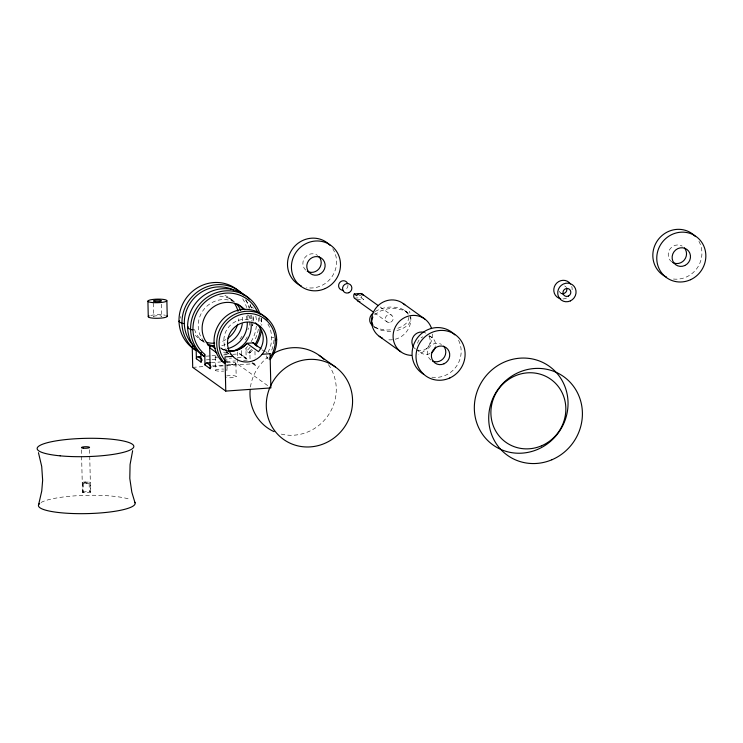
<?xml version="1.0" encoding="UTF-8"?>
<svg xmlns="http://www.w3.org/2000/svg" width="743" height="743" viewBox="0 0 743 743"><rect width="100%" height="100%" fill="white"/><g stroke="black" fill="none" stroke-linecap="round" stroke-linejoin="round"><path stroke-width="0.56" stroke-dasharray="3.71 2.79" d="M253.177 321.134L253.038 315.394M408.956 317.14C408.678 323.446 402.093 326.948 396.771 328.61M252.648 325.722L252.834 324.58M249.732 352.888L252.193 350.566M374.593 314.818L380.221 311.122L387.372 308.949A35.302 33.621 -54.3 0 1 394.524 308.447L403.403 310.184L408.557 313.435M375.187 311.447L380.017 309.042L385.45 307.574A35.302 33.621 -54.3 0 1 392.61 307.073C398.564 307.388 405.966 309.06 408.585 315.088M396.864 330.477C403.217 329.065 412.486 324.32 410.498 316.472M358.888 295.528L361.126 295.37M354.355 298.147L361.061 297.674L363.457 299.392A4.059 3.873 -54.3 0 1 361.358 301.249M356.751 299.866L363.457 299.392M228.194 353.817L223.234 354.16A1.932 1.839 -54.3 0 0 222.891 354.216M206.248 356.185L210.845 355.86M211.996 355.776L215.442 355.535M223.485 354.968L231.519 354.402M232.67 354.327L239.562 353.844L244.261 357.216A1.932 1.839 -54.3 0 1 246.174 358.98L245.933 348.253A34.819 33.166 -54.3 0 0 247.642 346.414M206.35 359.872L210.947 359.556M212.099 359.473L217.838 359.064M229.327 358.265L231.621 358.098M237.37 357.699L244.261 357.216M211.43 362.612L220.625 361.971M226.364 361.562L235.55 360.922M243.593 360.355L248.19 360.03A1.932 1.839 -54.3 0 1 249.379 360.374M192.706 367.348L204.269 366.54M212.368 365.965L237.806 364.181L269.04 386.601M213.157 366.568L225.798 365.686M226.94 365.602L253.363 363.745A1.932 1.839 -54.3 0 1 255.276 365.519L255.239 363.615M83.68 492.739A4.059 0.771 -1.3 0 1 82.622 491.977L82.408 482.486L89.114 482.012L89.327 491.513A4.059 0.771 -1.3 0 1 90.377 492.265L90.163 482.774A4.059 0.771 -1.3 0 1 83.457 483.247L83.68 492.739L90.377 492.265M83.457 483.247L90.163 482.774M82.622 491.977L89.327 491.513M271.65 337.443L274 337.656M374.175 326.781L378.735 328.815L385.961 329.976A35.302 33.621 -54.3 0 0 393.121 329.474M374.881 327.291L380.657 330.189L387.874 331.359A35.302 33.621 -54.3 0 0 391.459 331.294M245.45 357.55L240.751 354.179L241.484 354.727M254.552 364.089L252.453 362.593M374.333 312.775L387.205 322.016M220.727 348.04L229.652 354.439M560.556 292.9L562.915 294.59M404.396 310.268L407.526 312.506M429.361 335.622L432.045 337.554M380.128 306.961L391.366 315.032M416.331 349.6L420.798 352.814M372.958 325.917L376.088 328.155M229.15 297.897L233.079 300.711M262 349.795L264.703 351.727M268.427 359.083L267.09 358.117A30.955 29.479 -54.3 0 0 267.972 356.946M239.562 353.844A1.932 1.839 -54.3 0 1 241.484 355.609L246.174 358.98M251.831 363.039L255.276 365.519M220.894 347.798L228.454 353.222M199.087 338.697L203.015 341.52M250.085 304.472L251.682 308.698M266.876 357.68L266.588 355.739M261.146 318.199L261.852 325.016M254.96 351.328L255.109 358.033M251.571 349.229A34.819 33.166 -54.3 0 1 249.862 351.077L250.066 359.9M241.364 350.547L241.484 355.609M237.537 351.996L237.658 357.532M237.686 358.646L237.806 364.181M235.884 363.29L236.181 376.58M226.829 358.962L227.079 370.042M215.182 356.937L215.479 370.237A5.805 1.096 -1.3 0 0 223.717 371.082M161.528 304.193L161.807 316.425M153.383 303.218L153.68 316.564M89.597 449.71L90.553 491.987M81.479 449.859L82.454 492.265M150.755 315.441A9.483 1.792 -1.3 0 1 165.42 315.273M153.736 316.704A4.059 0.771 -1.3 0 1 158.296 315.719A4.059 0.771 -1.3 0 1 161.435 316.741M41.023 502.519A48.36 9.148 -1.3 0 1 84.256 495.386A48.36 9.148 -1.3 0 1 130.666 499.667M82.408 482.486A4.059 0.771 -1.3 0 1 89.114 482.012M361.535 296.327A4.059 3.873 -54.3 0 1 361.061 297.674M409.328 311.271A20.312 19.346 -54.3 0 1 409.987 313.082M410.758 316.732A20.312 19.346 -54.3 0 1 386.221 339.449M432.435 333.997A20.312 19.346 -54.3 0 1 418.615 354.17M328.425 364.637A44.534 42.416 -54.3 0 1 327.514 416.303A44.534 42.416 -54.3 0 1 278.783 433.429M250.456 386.992A44.534 42.416 -54.3 0 1 267.48 357.476M571.729 286.445A9.483 9.027 -54.3 0 1 572.129 289.826M566.538 298.045A9.483 9.027 -54.3 0 1 561.504 298.9M564.689 285.962A4.059 3.873 -54.3 0 1 565.962 286.9M561.968 293.541A4.059 3.873 -54.3 0 1 559.107 290.624M248.599 315.069A25.346 24.138 -54.3 0 1 250.53 320.317M227.237 352.182A25.346 24.138 -54.3 0 1 222.761 352.08M246.184 315.979A25.346 24.138 -54.3 0 1 247.14 320.53M225.51 349.108A25.346 24.138 -54.3 0 1 221.098 349.414M204.046 341.501A25.346 24.138 -54.3 0 1 203.35 310.119A25.346 24.138 -54.3 0 1 233.516 301.593M227.209 350.64A20.312 19.346 -54.3 0 1 221.442 348.458M219.687 296.188A25.346 24.138 -54.3 0 1 234.379 301.751M242.441 317.159A25.346 24.138 -54.3 0 1 242.543 321.635M225.343 344.557A25.346 24.138 -54.3 0 1 220.81 345.736M204.381 342.449A25.346 24.138 -54.3 0 1 194.183 328.109M224.888 295.408A25.346 24.138 -54.3 0 1 232.253 300.655M238.614 318.812A25.346 24.138 -54.3 0 1 238.354 321.125M225.891 339.597A25.346 24.138 -54.3 0 1 219.9 342.235M203.341 341.186A25.346 24.138 -54.3 0 1 195.418 335.316M227.702 352.006A20.312 19.346 -54.3 0 1 228.482 327.282A20.312 19.346 -54.3 0 1 252.314 321.134M227.302 350.715A20.312 19.346 -54.3 0 1 220.662 347.984M265.623 351.495A1.932 1.839 -54.3 0 1 266.496 352.851M258.443 317.902A36.751 35.005 -54.3 0 1 258.833 323.056M258.35 329.112A36.751 35.005 -54.3 0 1 254.468 340.693M250.094 347.278A36.751 35.005 -54.3 0 1 246.472 351.105L249.444 353.241A36.751 35.005 -54.3 0 0 252.499 350.083M261.127 318.338A36.751 35.005 -54.3 0 1 261.796 325.193M246.212 350.631A2.387 0.576 86 0 1 245.979 348.328M252.527 307.017A34.819 33.166 -54.3 0 1 253.252 308.456M255.806 316.146A34.819 33.166 -54.3 0 1 256.428 321.022M256.344 325.973A34.819 33.166 -54.3 0 1 251.106 341.678M249.806 351.077A2.387 0.557 84.7 0 1 249.797 352.739M259.372 317.372A34.819 33.166 -54.3 0 1 260.356 323.846M242.673 298.742A34.819 33.166 -54.3 0 1 246.611 307.574M247.8 314.837A34.819 33.166 -54.3 0 1 247.716 319.787M242.042 336.198A34.819 33.166 -54.3 0 1 239.014 340.22M180.419 318.19A34.819 33.166 -54.3 0 1 180.54 316.537M245.747 299.67A36.751 35.005 -54.3 0 1 249.165 308.345M250.159 315.134A36.751 35.005 -54.3 0 1 247.967 329.678M245.71 300.228A34.819 33.166 -54.3 0 1 249.806 308.076M251.506 315.199A34.819 33.166 -54.3 0 1 251.775 320.131M247.261 336.858A34.819 33.166 -54.3 0 1 244.521 341.083M250.224 304.834A36.751 35.005 -54.3 0 1 251.431 308.011M253.075 316.407A36.751 35.005 -54.3 0 1 252.546 325.908M267.898 324.032A29.014 27.63 -54.3 0 1 267.749 352.786M273.953 340.164A30.955 29.479 -54.3 0 1 270.916 351.959M226.541 369.559A5.805 1.096 -1.3 0 1 226.55 370.488M215.479 370.265A5.805 1.096 -1.3 0 1 223.708 369.085M217.523 357.801A5.805 1.096 -1.3 0 1 216.315 356.296M226.522 375.939A5.805 1.096 -1.3 0 1 234.584 375.828A5.805 1.096 -1.3 0 1 234.528 377.351A5.805 1.096 -1.3 0 1 226.466 377.574M226.68 362.565A5.805 1.096 -1.3 0 1 234.407 362.556A5.805 1.096 -1.3 0 1 234.37 364.033A5.805 1.096 -1.3 0 1 226.624 364.339M428.748 336.059A9.483 9.027 -54.3 0 1 435.491 346.238M430.002 353.594A9.483 9.027 -54.3 0 1 418.365 350.027M417.538 343.247A9.483 9.027 -54.3 0 1 422.851 336.765M429.11 336.486A9.483 9.027 -54.3 0 1 417.872 350.222M415.43 348.959A9.483 9.027 -54.3 0 1 414.065 347.696M425.089 332.771A9.483 9.027 -54.3 0 1 425.906 333.189M458.552 340.275A25.346 24.138 -54.3 0 1 455.719 367.274A25.346 24.138 -54.3 0 1 430.42 376.905M431.005 360.141A9.483 9.027 -54.3 0 1 429.092 347.548A9.483 9.027 -54.3 0 1 441.472 344.371M332.734 248.701A25.346 24.138 -54.3 0 1 332.121 276.47A25.346 24.138 -54.3 0 1 306.59 287.615M305.698 270.108A9.483 9.027 -54.3 0 1 305.085 257.319A9.483 9.027 -54.3 0 1 317.66 255.443M347.965 285.173A4.839 4.607 -54.3 0 1 344.706 289.965M698.922 241.299A25.346 24.138 -54.3 0 1 697.426 267.694A25.346 24.138 -54.3 0 1 673.464 279.034M671.756 261.889A9.483 9.027 -54.3 0 1 669.833 249.295A9.483 9.027 -54.3 0 1 682.223 246.119M390.772 322.146A4.059 3.873 -54.3 0 0 391.691 315.255A4.059 3.873 -54.3 0 0 385.385 318.171A4.059 3.873 -54.3 0 0 390.772 322.146"/><path stroke-width="1.11" d="M270.043 359.649L270.173 357.383A29.014 27.63 -54.3 0 0 265.492 319.536A29.014 27.63 -54.3 0 0 227.729 322.341A29.014 27.63 -54.3 0 0 225.083 360.699L224.943 362.974M132.644 450.713L130.071 464.57L129.793 478.427L131.836 492.219L135.022 502.797M38.58 504.813L41.757 490.965L42.648 480.266L41.71 466.437L38.46 452.691M372.819 316.992L371.528 321.282L373.005 325.378M372.68 313.444C369.262 316.267 368.426 321.877 371.927 324.988M179.583 320.762C176.992 321.255 182.973 324.208 184.32 323.484M188.36 326.929C185.444 327.245 191.443 330.412 192.948 329.678M275.281 340.053L276.721 339.709L276.006 339.096M354.262 293.968L360.968 293.494L363.355 295.212A4.059 3.873 -54.3 0 0 356.659 295.686L354.262 293.968A4.059 3.873 -54.3 0 0 354.355 298.147L356.751 299.866A4.059 3.873 -54.3 0 0 359.9 301.537M257.524 312.014A34.819 33.166 -54.3 0 0 206.517 300.804A34.819 33.166 -54.3 0 0 204.762 354.365L205.003 364.971L210.185 368.686L209.712 347.798A1.932 1.839 -54.3 0 1 211.541 345.764L214.513 345.551M260.988 348.671L252.889 342.857L246.815 343.285A20.312 19.346 -54.3 0 1 228.231 350.817M202.05 360.392A1.932 1.839 -54.3 0 0 201.074 362.147L196.384 358.776A1.932 1.839 -54.3 0 1 198.214 356.742L200.508 356.584M232.819 356.352L224.99 356.9L225.77 391.087L270.87 387.92L270.09 353.733M262.14 354.29L270.099 353.733M205.003 364.971A1.932 1.839 -54.3 0 1 206.833 362.937L210.278 362.695M357.782 300.906L373.413 312.116M403.254 303.553L424.81 319.026M362.333 294.172L378.252 305.614M379.153 336.254L400.718 351.727M319.184 355.358L335.483 367.051A44.534 42.416 -54.3 0 1 326.177 442.726A44.534 42.416 -54.3 0 1 266.616 399.725A44.534 42.416 -54.3 0 1 335.483 367.051M254.803 344.622L257.505 346.563M211.541 345.764L215.136 348.346M209.712 347.798L216.91 352.962M198.214 356.742L201.966 359.445M206.833 362.937L210.288 365.417M225.77 391.087L192.706 367.348L192.27 347.845M221.786 361.005L221.507 359.287M200.851 352.377L201.074 362.147M196.161 349.006L196.384 358.776M166.869 300.683L167.221 316.249M147.913 301.166L148.266 316.741M166.924 315.849A9.483 1.792 -1.3 0 1 156.884 318.301A9.483 1.792 -1.3 0 1 149.139 315.933M134.511 501.962A48.36 9.148 -1.3 0 1 85.176 513.645A48.36 9.148 -1.3 0 1 39.676 503.438M360.968 293.494A4.059 3.873 -54.3 0 1 361.172 293.866M382.571 338.251A20.312 19.346 -54.3 0 1 375.057 309.246A20.312 19.346 -54.3 0 1 404.796 304.825M411.446 355.368A20.312 19.346 -54.3 0 1 393.121 337.415A20.312 19.346 -54.3 0 1 409.263 315.896A20.312 19.346 -54.3 0 1 431.553 328.564M272.672 353.891A44.534 42.416 -54.3 0 1 323.818 359.259M274.046 431.637A44.534 42.416 -54.3 0 1 250.112 390.112M560.64 298.751A9.483 9.027 -54.3 0 1 555.448 284.625A9.483 9.027 -54.3 0 1 570.531 283.993M566.593 287.903A4.059 3.873 -54.3 0 1 562.702 293.624M209.712 346.117A25.346 24.138 -54.3 0 1 209.507 310.295A25.346 24.138 -54.3 0 1 244.809 309.673M251.069 323.354A25.346 24.138 -54.3 0 1 233.971 350.752M237.769 304.082A25.346 24.138 -54.3 0 1 242.98 309.432M247.289 322.759A25.346 24.138 -54.3 0 1 227.767 348.634M209.786 346.257A25.346 24.138 -54.3 0 1 207.706 344.891M228.324 350.891A20.312 19.346 -54.3 0 0 246.908 343.35L258.508 351.68A20.312 19.346 -54.3 0 0 255.276 322.834M236.748 304.101A25.346 24.138 -54.3 0 1 240.658 310.351M242.283 323.948A25.346 24.138 -54.3 0 1 227.609 343.61M214.133 345.894A25.346 24.138 -54.3 0 1 207.278 344.009M234.351 303.237A25.346 24.138 -54.3 0 1 237.974 311.308M237.649 324.273A25.346 24.138 -54.3 0 1 228.017 338.176M214.681 343.173A25.346 24.138 -54.3 0 1 206.368 342.291M252.889 342.857A1.932 1.839 -54.3 0 1 254.793 344.455M210.185 368.686A1.932 1.839 -54.3 0 1 211.161 366.921M249.388 299.095A36.751 35.005 -54.3 0 0 196.997 301.621A36.751 35.005 -54.3 0 0 201.372 354.383L204.344 356.519A36.751 35.005 -54.3 0 1 205.727 298.352A36.751 35.005 -54.3 0 1 260.059 314.205M261.452 330.384A36.751 35.005 -54.3 0 1 256.131 345.114M240.76 292.909A36.751 35.005 -54.3 0 0 188.369 295.426A36.751 35.005 -54.3 0 0 192.743 348.188L195.715 350.325A36.751 35.005 -54.3 0 1 191.341 297.562A36.751 35.005 -54.3 0 1 243.732 295.036M267.582 319.834A30.955 29.479 -54.3 0 0 224.562 317.53A30.955 29.479 -54.3 0 0 221.999 361.442L224.665 363.364A30.955 29.479 -54.3 0 1 225.073 321.617A30.955 29.479 -54.3 0 1 266.143 317.605A30.955 29.479 -54.3 0 1 270.647 358.869M201.334 354.532A2.443 0.585 85.9 0 1 200.907 352.563M204.715 354.365A2.443 0.576 86 0 1 204.52 356.556M260.403 326.316A34.819 33.166 -54.3 0 1 255.044 344.501M192.706 348.337A2.443 0.585 85.9 0 1 192.307 346.591M196.115 348.801A2.443 0.576 86 0 1 195.892 350.362M194.248 346.489A34.819 33.166 -54.3 0 1 190.812 302.197A34.819 33.166 -54.3 0 1 233.599 290.011M435.305 347.12A9.483 9.027 -54.3 0 1 431.618 352.619M413.489 346.962A9.483 9.027 -54.3 0 1 424.234 332.437M423.668 374.277A25.346 24.138 -54.3 0 1 417.752 337.471A25.346 24.138 -54.3 0 1 454.772 334.87M443.627 346.145A9.483 9.027 -54.3 0 1 432.602 361.07M301.268 285.962A25.346 24.138 -54.3 0 1 292.389 249.063A25.346 24.138 -54.3 0 1 330.18 245.431M319.035 256.706A9.483 9.027 -54.3 0 1 307.193 271.214M343.052 290.262A4.839 4.607 -54.3 0 1 338.622 286.166A4.839 4.607 -54.3 0 1 342.179 280.928A4.839 4.607 -54.3 0 1 347.631 283.538M666.601 277.148A25.346 24.138 -54.3 0 1 657.722 240.249A25.346 24.138 -54.3 0 1 695.513 236.618M684.368 247.893A9.483 9.027 -54.3 0 1 672.526 262.4M152.417 302.559A9.483 1.792 -1.3 0 0 166.859 300.766A9.483 1.792 -1.3 0 0 152.891 299.448A9.483 1.792 -1.3 0 0 152.417 302.559M155.259 301.621A4.059 0.771 -1.3 0 0 161.454 300.859A4.059 0.771 -1.3 0 0 155.463 300.293A4.059 0.771 -1.3 0 0 155.259 301.621M60.137 455.84A48.36 9.148 -1.3 0 0 133.814 446.701A48.36 9.148 -1.3 0 0 62.514 439.949A48.36 9.148 -1.3 0 0 60.137 455.84M83.355 448.196A4.059 0.771 -1.3 0 0 89.55 447.425A4.059 0.771 -1.3 0 0 83.56 446.859A4.059 0.771 -1.3 0 0 83.355 448.196M541.443 445.837A38.692 36.844 -54.3 0 0 552.253 380.379A38.692 36.844 -54.3 0 0 491.411 406.207A38.692 36.844 -54.3 0 0 541.443 445.837M537.523 449.441A48.36 46.057 -54.3 0 0 551.046 367.609A48.36 46.057 -54.3 0 0 474.981 399.892A48.36 46.057 -54.3 0 0 537.523 449.441M551.9 459.759A48.36 46.057 -54.3 0 0 565.414 377.936A48.36 46.057 -54.3 0 0 489.358 410.22A48.36 46.057 -54.3 0 0 551.9 459.759M570.373 300.906A9.483 9.027 -54.3 0 0 572.519 284.82A9.483 9.027 -54.3 0 0 557.798 291.618A9.483 9.027 -54.3 0 0 570.373 300.906M568.386 296.076A4.059 3.873 -54.3 0 0 569.305 289.176A4.059 3.873 -54.3 0 0 562.99 292.092A4.059 3.873 -54.3 0 0 568.386 296.076M253.911 360.466A20.312 19.346 -54.3 0 0 259.818 326.131A20.312 19.346 -54.3 0 0 227.795 339.477A20.312 19.346 -54.3 0 0 253.911 360.466M449.849 377.955A25.346 24.138 -54.3 0 0 455.589 334.926A25.346 24.138 -54.3 0 0 416.229 353.111A25.346 24.138 -54.3 0 0 449.849 377.955M444.035 363.791A9.483 9.027 -54.3 0 0 446.181 347.696A9.483 9.027 -54.3 0 0 431.46 354.504A9.483 9.027 -54.3 0 0 444.035 363.791M325.267 288.516A25.346 24.138 -54.3 0 0 331.006 245.496A25.346 24.138 -54.3 0 0 291.646 263.672A25.346 24.138 -54.3 0 0 325.267 288.516M319.444 274.353A9.483 9.027 -54.3 0 0 321.589 258.267A9.483 9.027 -54.3 0 0 306.868 265.065A9.483 9.027 -54.3 0 0 319.444 274.353M348.848 292.705A4.839 4.607 -54.3 0 0 350.194 284.523A4.839 4.607 -54.3 0 0 342.597 287.745A4.839 4.607 -54.3 0 0 348.848 292.705M690.6 279.693A25.346 24.138 -54.3 0 0 696.34 236.673A25.346 24.138 -54.3 0 0 656.979 254.858A25.346 24.138 -54.3 0 0 690.6 279.693M684.777 265.539A9.483 9.027 -54.3 0 0 686.931 249.444A9.483 9.027 -54.3 0 0 672.201 256.251A9.483 9.027 -54.3 0 0 684.777 265.539"/></g></svg>
